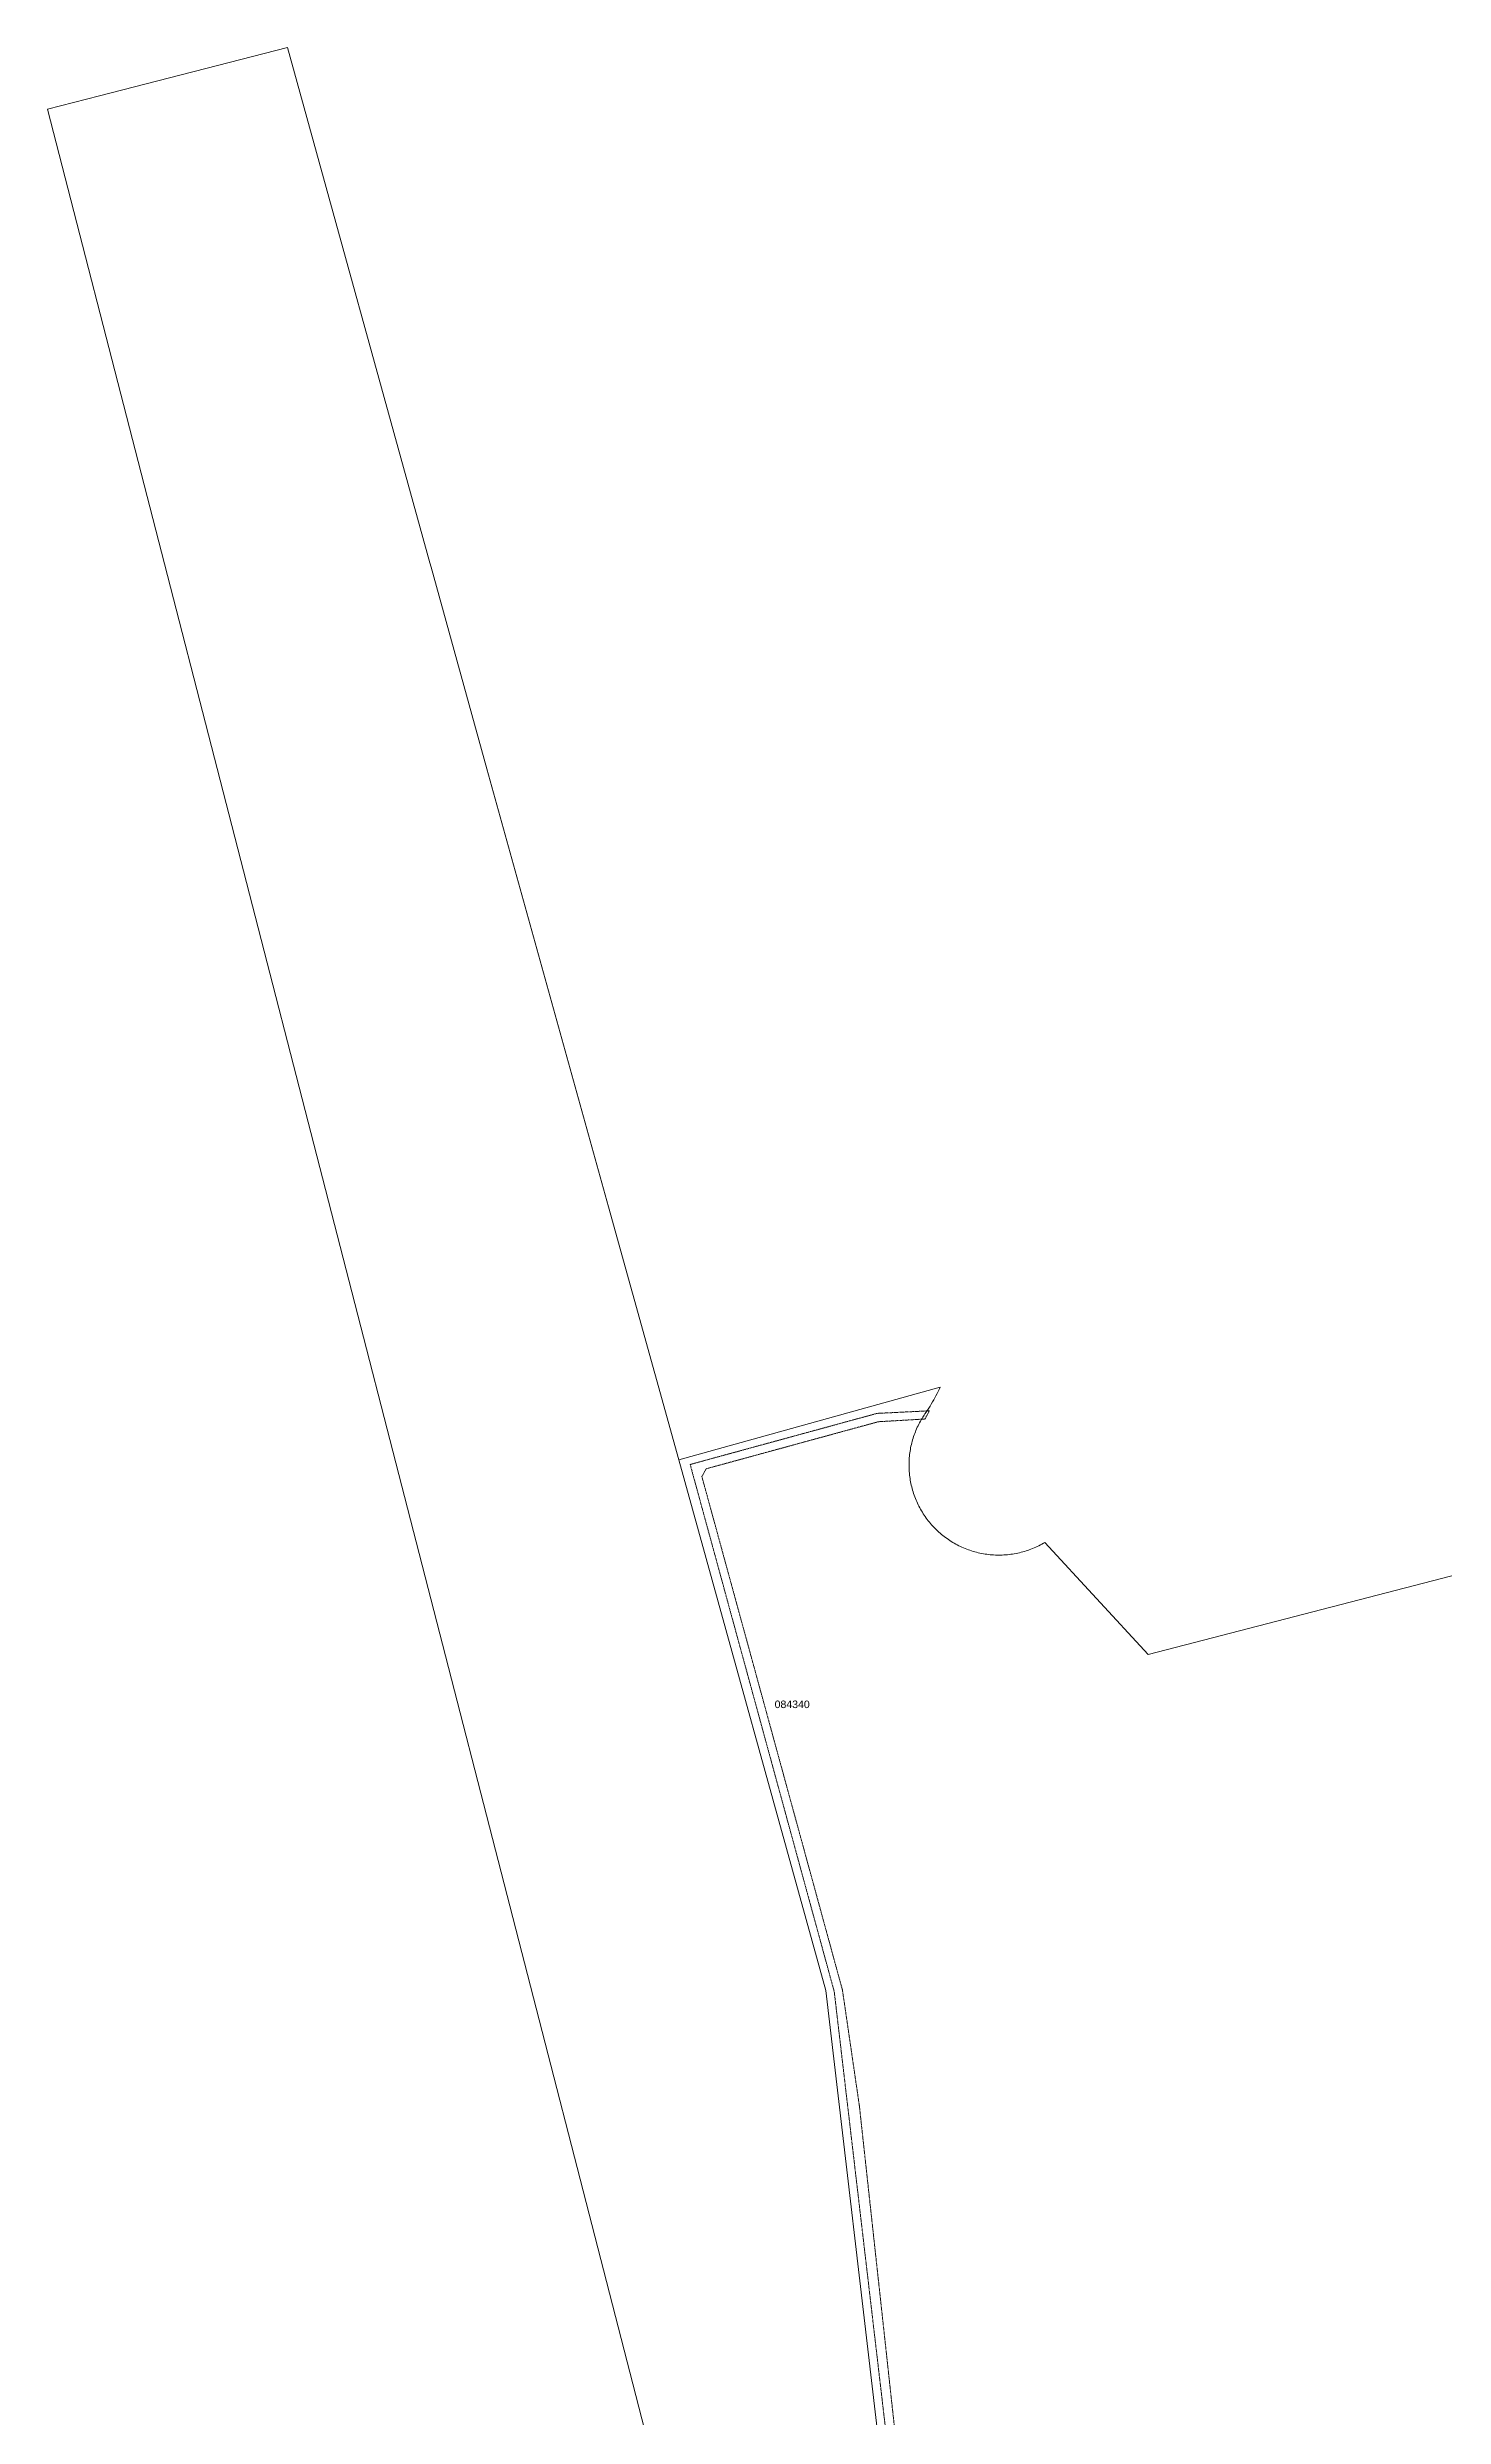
# Model space of a CAD drawing. Header units: metres. Extents: x 300545 to 301772, y 6244522 to 6246099.
# Drawn here: x 300929 to 301263, y 6245533 to 6246099 of the extents above; entities that cross this region are included whole.
import ezdxf

# ---------------------------------------------------------------- set-up
doc = ezdxf.new("R2010")
doc.units = ezdxf.units.M
doc.linetypes.add('HIDDEN', pattern=[0.375, 0.25, -0.125])
doc.linetypes.add('HIDDEN2', pattern=[0.1875, 0.125, -0.0625])
doc.layers.add('Cadastre Land Parcels_SP_EXT', color=9, linetype='Continuous', lineweight=5)
doc.layers.add('Cadastre Other Property_SP_EXT', color=9, linetype='HIDDEN', lineweight=5)
doc.styles.get("Standard").update_dxf_attribs({"font": 'arial.ttf'})

msp = doc.modelspace()

# ---------------------------------------------------------------- linework, layer by layer
at = {"layer": 'Cadastre Land Parcels_SP_EXT', "linetype": 'Continuous'}
for points in [[(301128.16, 6245523.63), (301115.21, 6245634.48), (301080.04, 6245761.24), (301063.25, 6245821.72), (301034.22, 6245926.35), (301020.85, 6245974.52), (301020.56, 6245975.56), (300986.52, 6246098.68), (300941.59, 6246087.1), (300929.16, 6246083.89), (301108.24, 6245388.21)], [(301402.59, 6245769.23), (301192.28, 6245714.78), (301167.56, 6245741.51), (301167.21, 6245741.3), (301166.85, 6245741.1), (301166.48, 6245740.91), (301166.11, 6245740.72), (301165.74, 6245740.54), (301165.37, 6245740.37), (301164.99, 6245740.2), (301164.61, 6245740.05), (301164.22, 6245739.89), (301163.84, 6245739.75), (301163.45, 6245739.62), (301163.05, 6245739.49), (301162.66, 6245739.37), (301162.26, 6245739.25), (301161.86, 6245739.15), (301161.46, 6245739.05), (301161.06, 6245738.96), (301160.66, 6245738.88), (301160.25, 6245738.8), (301159.84, 6245738.74), (301159.43, 6245738.68), (301159.02, 6245738.63), (301158.61, 6245738.58), (301158.2, 6245738.55), (301157.79, 6245738.52), (301157.38, 6245738.5), (301156.97, 6245738.49), (301156.55, 6245738.48), (301156.55, 6245738.48), (301156.14, 6245738.49), (301155.73, 6245738.5), (301155.32, 6245738.52), (301154.9, 6245738.55), (301154.49, 6245738.59), (301154.08, 6245738.63), (301153.67, 6245738.68), (301153.26, 6245738.74), (301152.86, 6245738.81), (301152.45, 6245738.88), (301152.05, 6245738.97), (301151.65, 6245739.06), (301151.24, 6245739.16), (301150.85, 6245739.26), (301150.45, 6245739.38), (301150.05, 6245739.5), (301149.66, 6245739.63), (301149.27, 6245739.76), (301148.89, 6245739.91), (301148.5, 6245740.06), (301148.12, 6245740.22), (301147.74, 6245740.39), (301147.37, 6245740.56), (301147, 6245740.74), (301146.63, 6245740.93), (301146.27, 6245741.12), (301145.91, 6245741.32), (301145.55, 6245741.53), (301145.2, 6245741.75), (301144.85, 6245741.97), (301144.51, 6245742.2), (301144.17, 6245742.43), (301143.83, 6245742.68), (301143.5, 6245742.92), (301143.18, 6245743.18), (301142.86, 6245743.44), (301142.54, 6245743.71), (301142.23, 6245743.98), (301141.93, 6245744.26), (301141.63, 6245744.54), (301141.34, 6245744.83), (301141.05, 6245745.13), (301140.77, 6245745.43), (301140.49, 6245745.74), (301140.22, 6245746.05), (301139.96, 6245746.37), (301139.7, 6245746.69), (301139.45, 6245747.01), (301139.2, 6245747.35), (301138.96, 6245747.68), (301138.73, 6245748.02), (301138.5, 6245748.37), (301138.28, 6245748.72), (301138.07, 6245749.07), (301137.87, 6245749.43), (301137.67, 6245749.79), (301137.47, 6245750.16), (301137.29, 6245750.53), (301137.11, 6245750.9), (301136.94, 6245751.27), (301136.78, 6245751.65), (301136.62, 6245752.03), (301136.47, 6245752.42), (301136.33, 6245752.81), (301136.19, 6245753.2), (301136.07, 6245753.59), (301135.95, 6245753.98), (301135.84, 6245754.38), (301135.73, 6245754.78), (301135.64, 6245755.18), (301135.55, 6245755.59), (301135.47, 6245755.99), (301135.39, 6245756.4), (301135.33, 6245756.8), (301135.27, 6245757.21), (301135.22, 6245757.62), (301135.18, 6245758.03), (301135.15, 6245758.44), (301135.12, 6245758.85), (301135.1, 6245759.27), (301135.09, 6245759.68), (301135.09, 6245760.09), (301135.1, 6245760.51), (301135.11, 6245760.92), (301135.13, 6245761.33), (301135.16, 6245761.73), (301135.19, 6245762.12), (301135.24, 6245762.52), (301135.29, 6245762.92), (301135.35, 6245763.31), (301135.41, 6245763.71), (301135.48, 6245764.1), (301135.56, 6245764.49), (301135.65, 6245764.88), (301135.74, 6245765.27), (301135.85, 6245765.65), (301135.95, 6245766.04), (301136.07, 6245766.42), (301136.19, 6245766.8), (301136.32, 6245767.18), (301136.46, 6245767.55), (301136.6, 6245767.92), (301136.75, 6245768.29), (301136.91, 6245768.66), (301137.07, 6245769.02), (301137.25, 6245769.38), (301137.42, 6245769.74), (301137.61, 6245770.09), (301137.8, 6245770.45), (301137.99, 6245770.79), (301138.2, 6245771.14), (301138.36, 6245771.41), (301138.54, 6245771.67), (301138.71, 6245771.94), (301138.89, 6245772.2), (301139.21, 6245772.67), (301139.52, 6245773.14), (301139.82, 6245773.62), (301140.12, 6245774.1), (301140.42, 6245774.58), (301140.7, 6245775.07), (301140.99, 6245775.56), (301141.26, 6245776.06), (301141.53, 6245776.56), (301141.79, 6245777.06), (301142.04, 6245777.56), (301142.29, 6245778.07), (301142.53, 6245778.58), (301080.04, 6245761.24), (301115.21, 6245634.48), (301128.16, 6245523.63)]]:
    msp.add_lwpolyline(points, dxfattribs=at)
at = {"layer": 'Cadastre Other Property_SP_EXT', "linetype": 'HIDDEN2'}
msp.add_lwpolyline([(301133.64, 6245511.54), (301123.23, 6245606.88), (301119.18, 6245634.6), (301085.58, 6245757.26), (301086.63, 6245759.11), (301127.77, 6245770.35), (301138.94, 6245771.01), (301139.95, 6245772.96), (301127.45, 6245772.34), (301127.45, 6245772.34), (301082.79, 6245760.14), (301117.22, 6245634.19), (301131.68, 6245511.04)], dxfattribs=at)

# ---------------------------------------------------------------- texts
at = {"layer": 'Cadastre Other Property_SP_EXT'}
msp.add_text('084340', height=1.8, dxfattribs=at).set_placement((301102.97, 6245701.94))

doc.saveas('drawing.dxf')
